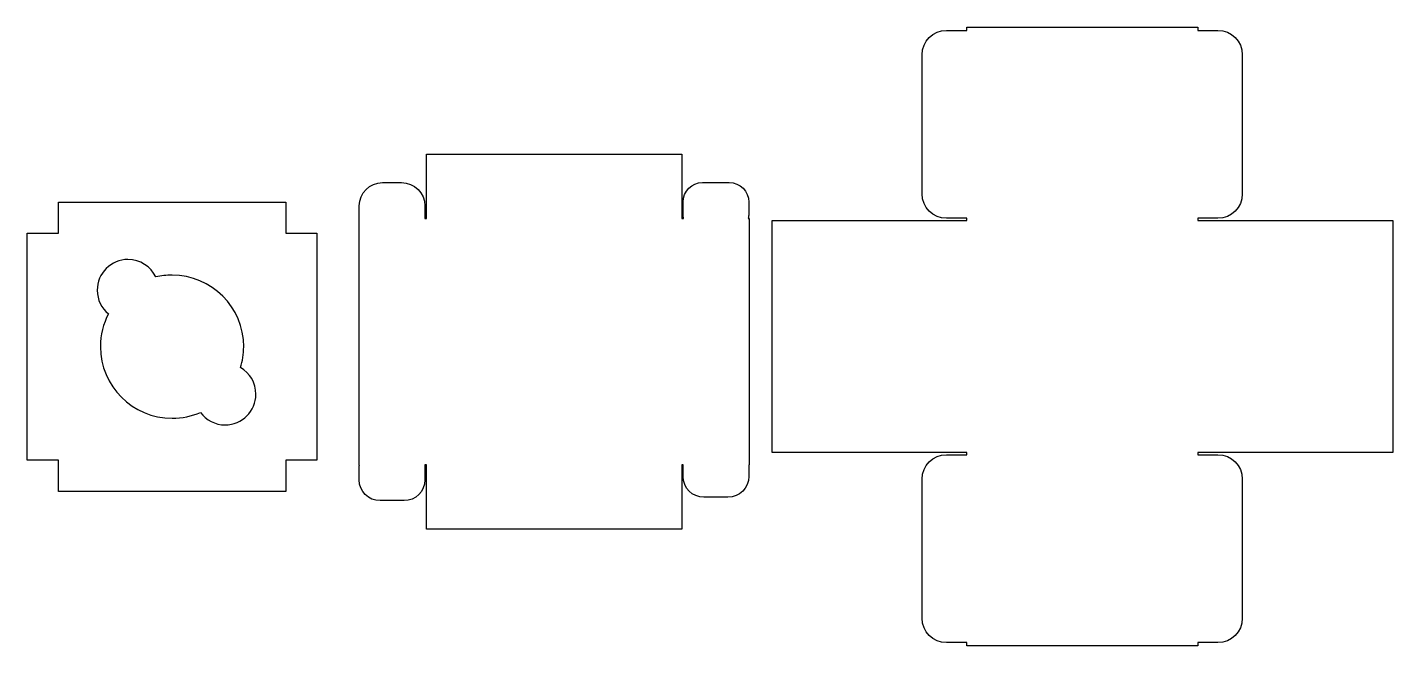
# Model space of a CAD drawing. Header units: centimetres. Extents: x -47.4 to 13.1, y -13.5 to 13.9.
import ezdxf

# ---------------------------------------------------------------- set-up
doc = ezdxf.new("R2010")
doc.units = ezdxf.units.CM
doc.header["$MEASUREMENT"] = 0
doc.layers.add('Layer 1', color=7, linetype='Continuous')

msp = doc.modelspace()

# ---------------------------------------------------------------- linework, layer by layer
at = {"layer": 'Layer 1'}
for points, knots in [([(-5.7616, 13.93097), (-5.7616, 13.93097), (-5.7616, 13.79289), (-5.7616, 13.79289), (-5.7616, 13.79289), (-5.7616, 13.79289), (-6.66284, 13.79289), (-6.66284, 13.79289), (-6.66284, 13.79289), (-7.26308, 13.79289), (-7.74598, 13.30999), (-7.74598, 12.70975), (-7.74598, 12.70975), (-7.74598, 12.70975), (-7.74598, 6.54248), (-7.74598, 6.54248), (-7.74598, 6.54248), (-7.74598, 5.94224), (-7.26308, 5.45852), (-6.66284, 5.45852), (-6.66284, 5.45852), (-6.66284, 5.45852), (-5.7616, 5.45852), (-5.7616, 5.45852), (-5.7616, 5.45852), (-5.7616, 5.45852), (-5.7616, 5.35268), (-5.7616, 5.35268), (-5.7616, 5.35268), (-5.7616, 5.35268), (-14.39198, 5.35268), (-14.39198, 5.35268), (-14.39198, 5.35268), (-14.39198, 5.35268), (-14.39198, -4.92638), (-14.39198, -4.92638), (-14.39198, -4.92638), (-14.39198, -4.92638), (-5.7616, -4.92638), (-5.7616, -4.92638), (-5.7616, -4.92638), (-5.7616, -4.92638), (-5.7616, -5.03221), (-5.7616, -5.03221), (-5.7616, -5.03221), (-5.7616, -5.03221), (-6.66284, -5.03221), (-6.66284, -5.03221), (-6.66284, -5.03221), (-7.26308, -5.03221), (-7.74598, -5.51511), (-7.74598, -6.11535), (-7.74598, -6.11535), (-7.74598, -6.11535), (-7.74598, -12.28262), (-7.74598, -12.28262), (-7.74598, -12.28262), (-7.74598, -12.88286), (-7.26308, -13.36658), (-6.66284, -13.36658), (-6.66284, -13.36658), (-6.66284, -13.36658), (-5.7616, -13.36658), (-5.7616, -13.36658), (-5.7616, -13.36658), (-5.7616, -13.36658), (-5.7616, -13.50384), (-5.7616, -13.50384), (-5.7616, -13.50384), (-5.7616, -13.50384), (4.48025, -13.50384), (4.48025, -13.50384), (4.48025, -13.50384), (4.48025, -13.50384), (4.48025, -13.36658), (4.48025, -13.36658), (4.48025, -13.36658), (4.48025, -13.36658), (5.36247, -13.36658), (5.36247, -13.36658), (5.36247, -13.36658), (5.96271, -13.36658), (6.44561, -12.88286), (6.44561, -12.28262), (6.44561, -12.28262), (6.44561, -12.28262), (6.44561, -6.11535), (6.44561, -6.11535), (6.44561, -6.11535), (6.44561, -5.51511), (5.96271, -5.03221), (5.36247, -5.03221), (5.36247, -5.03221), (5.36247, -5.03221), (4.48025, -5.03221), (4.48025, -5.03221), (4.48025, -5.03221), (4.48025, -5.03221), (4.48025, -4.92638), (4.48025, -4.92638), (4.48025, -4.92638), (4.48025, -4.92638), (13.11145, -4.92638), (13.11145, -4.92638), (13.11145, -4.92638), (13.11145, -4.92638), (13.11145, 5.35268), (13.11145, 5.35268), (13.11145, 5.35268), (13.11145, 5.35268), (4.48025, 5.35268), (4.48025, 5.35268), (4.48025, 5.35268), (4.48025, 5.35268), (4.48025, 5.45852), (4.48025, 5.45852), (4.48025, 5.45852), (4.48025, 5.45852), (5.36247, 5.45852), (5.36247, 5.45852), (5.36247, 5.45852), (5.96271, 5.45852), (6.44561, 5.94224), (6.44561, 6.54248), (6.44561, 6.54248), (6.44561, 6.54248), (6.44561, 12.70975), (6.44561, 12.70975), (6.44561, 12.70975), (6.44561, 13.30999), (5.96271, 13.79289), (5.36247, 13.79289), (5.36247, 13.79289), (5.36247, 13.79289), (4.48025, 13.79289), (4.48025, 13.79289), (4.48025, 13.79289), (4.48025, 13.79289), (4.48025, 13.93097), (4.48025, 13.93097), (4.48025, 13.93097), (4.48025, 13.93097), (-5.7616, 13.93097), (-5.7616, 13.93097)], [0, 0, 0, 0, 0.02702703, 0.02702703, 0.02702703, 0.02702703, 0.05405405, 0.05405405, 0.05405405, 0.05405405, 0.08108108, 0.08108108, 0.08108108, 0.08108108, 0.10810811, 0.10810811, 0.10810811, 0.10810811, 0.13513514, 0.13513514, 0.13513514, 0.13513514, 0.16216216, 0.16216216, 0.16216216, 0.16216216, 0.18918919, 0.18918919, 0.18918919, 0.18918919, 0.21621622, 0.21621622, 0.21621622, 0.21621622, 0.24324324, 0.24324324, 0.24324324, 0.24324324, 0.27027027, 0.27027027, 0.27027027, 0.27027027, 0.2972973, 0.2972973, 0.2972973, 0.2972973, 0.32432432, 0.32432432, 0.32432432, 0.32432432, 0.35135135, 0.35135135, 0.35135135, 0.35135135, 0.37837838, 0.37837838, 0.37837838, 0.37837838, 0.40540541, 0.40540541, 0.40540541, 0.40540541, 0.43243243, 0.43243243, 0.43243243, 0.43243243, 0.45945946, 0.45945946, 0.45945946, 0.45945946, 0.48648649, 0.48648649, 0.48648649, 0.48648649, 0.51351351, 0.51351351, 0.51351351, 0.51351351, 0.54054054, 0.54054054, 0.54054054, 0.54054054, 0.56756757, 0.56756757, 0.56756757, 0.56756757, 0.59459459, 0.59459459, 0.59459459, 0.59459459, 0.62162162, 0.62162162, 0.62162162, 0.62162162, 0.64864865, 0.64864865, 0.64864865, 0.64864865, 0.67567568, 0.67567568, 0.67567568, 0.67567568, 0.7027027, 0.7027027, 0.7027027, 0.7027027, 0.72972973, 0.72972973, 0.72972973, 0.72972973, 0.75675676, 0.75675676, 0.75675676, 0.75675676, 0.78378378, 0.78378378, 0.78378378, 0.78378378, 0.81081081, 0.81081081, 0.81081081, 0.81081081, 0.83783784, 0.83783784, 0.83783784, 0.83783784, 0.86486486, 0.86486486, 0.86486486, 0.86486486, 0.89189189, 0.89189189, 0.89189189, 0.89189189, 0.91891892, 0.91891892, 0.91891892, 0.91891892, 0.94594595, 0.94594595, 0.94594595, 0.94594595, 1, 1, 1, 1]), ([(-29.7165, 8.30755), (-29.7165, 8.30755), (-29.7165, 5.45502), (-29.7165, 5.45502), (-29.7165, 5.45502), (-29.7165, 5.45502), (-29.78264, 5.45502), (-29.78264, 5.45502), (-29.78264, 5.45502), (-29.78264, 5.45502), (-29.78264, 6.00568), (-29.78264, 6.00568), (-29.78264, 6.00568), (-29.78264, 6.58003), (-30.24513, 7.04252), (-30.81948, 7.04252), (-30.81948, 7.04252), (-30.81948, 7.04252), (-31.65622, 7.04252), (-31.65622, 7.04252), (-31.65622, 7.04252), (-32.23057, 7.04252), (-32.69306, 6.58003), (-32.69306, 6.00568), (-32.69306, 6.00568), (-32.69306, 6.00568), (-32.69306, 5.45502), (-32.69306, 5.45502), (-32.69306, 5.45502), (-32.69306, 5.45502), (-32.69802, 5.45502), (-32.69802, 5.45502), (-32.69802, 5.45502), (-32.69802, 5.45502), (-32.69802, -5.48054), (-32.69802, -5.48054), (-32.69802, -5.48054), (-32.69802, -5.48054), (-32.68893, -5.48054), (-32.68893, -5.48054), (-32.68893, -5.48054), (-32.69174, -5.51), (-32.69306, -5.53962), (-32.69306, -5.56984), (-32.69306, -5.56984), (-32.69306, -5.56984), (-32.69306, -6.14614), (-32.69306, -6.14614), (-32.69306, -6.14614), (-32.69306, -6.65667), (-32.28169, -7.06805), (-31.77115, -7.06805), (-31.77115, -7.06805), (-31.77115, -7.06805), (-30.70455, -7.06805), (-30.70455, -7.06805), (-30.70455, -7.06805), (-30.19402, -7.06805), (-29.78264, -6.65667), (-29.78264, -6.14614), (-29.78264, -6.14614), (-29.78264, -6.14614), (-29.78264, -5.56984), (-29.78264, -5.56984), (-29.78264, -5.56984), (-29.78264, -5.53962), (-29.78396, -5.51), (-29.78678, -5.48054), (-29.78678, -5.48054), (-29.78678, -5.48054), (-29.7165, -5.48054), (-29.7165, -5.48054), (-29.7165, -5.48054), (-29.7165, -5.48054), (-29.7165, -8.33226), (-29.7165, -8.33226), (-29.7165, -8.33226), (-29.7165, -8.33226), (-18.39481, -8.33226), (-18.39481, -8.33226), (-18.39481, -8.33226), (-18.39481, -8.33226), (-18.39481, -5.48054), (-18.39481, -5.48054), (-18.39481, -5.48054), (-18.39481, -5.48054), (-18.33941, -5.48054), (-18.33941, -5.48054), (-18.33941, -5.48054), (-18.33941, -5.48054), (-18.33941, -5.99483), (-18.33941, -5.99483), (-18.33941, -5.99483), (-18.33941, -6.50536), (-17.92804, -6.91674), (-17.41751, -6.91674), (-17.41751, -6.91674), (-17.41751, -6.91674), (-16.3509, -6.91674), (-16.3509, -6.91674), (-16.3509, -6.91674), (-15.84037, -6.91674), (-15.429, -6.50536), (-15.429, -5.99483), (-15.429, -5.99483), (-15.429, -5.99483), (-15.429, -5.48054), (-15.429, -5.48054), (-15.429, -5.48054), (-15.429, -5.48054), (-15.41329, -5.48054), (-15.41329, -5.48054), (-15.41329, -5.48054), (-15.41329, -5.48054), (-15.41329, 5.45502), (-15.41329, 5.45502), (-15.41329, 5.45502), (-15.41329, 5.45502), (-15.44884, 5.45502), (-15.44884, 5.45502), (-15.44884, 5.45502), (-15.43612, 5.51419), (-15.429, 5.57549), (-15.429, 5.63857), (-15.429, 5.63857), (-15.429, 5.63857), (-15.429, 6.17849), (-15.429, 6.17849), (-15.429, 6.17849), (-15.429, 6.65711), (-15.8144, 7.04252), (-16.29303, 7.04252), (-16.29303, 7.04252), (-16.29303, 7.04252), (-17.47538, 7.04252), (-17.47538, 7.04252), (-17.47538, 7.04252), (-17.95401, 7.04252), (-18.33941, 6.65711), (-18.33941, 6.17849), (-18.33941, 6.17849), (-18.33941, 6.17849), (-18.33941, 5.63857), (-18.33941, 5.63857), (-18.33941, 5.63857), (-18.33941, 5.57549), (-18.33229, 5.51419), (-18.31957, 5.45502), (-18.31957, 5.45502), (-18.31957, 5.45502), (-18.39481, 5.45502), (-18.39481, 5.45502), (-18.39481, 5.45502), (-18.39481, 5.45502), (-18.39481, 8.30755), (-18.39481, 8.30755), (-18.39481, 8.30755), (-18.39481, 8.30755), (-29.7165, 8.30755), (-29.7165, 8.30755)], [0, 0, 0, 0, 0.02439024, 0.02439024, 0.02439024, 0.02439024, 0.04878049, 0.04878049, 0.04878049, 0.04878049, 0.07317073, 0.07317073, 0.07317073, 0.07317073, 0.09756098, 0.09756098, 0.09756098, 0.09756098, 0.12195122, 0.12195122, 0.12195122, 0.12195122, 0.14634146, 0.14634146, 0.14634146, 0.14634146, 0.17073171, 0.17073171, 0.17073171, 0.17073171, 0.19512195, 0.19512195, 0.19512195, 0.19512195, 0.2195122, 0.2195122, 0.2195122, 0.2195122, 0.24390244, 0.24390244, 0.24390244, 0.24390244, 0.26829268, 0.26829268, 0.26829268, 0.26829268, 0.29268293, 0.29268293, 0.29268293, 0.29268293, 0.31707317, 0.31707317, 0.31707317, 0.31707317, 0.34146341, 0.34146341, 0.34146341, 0.34146341, 0.36585366, 0.36585366, 0.36585366, 0.36585366, 0.3902439, 0.3902439, 0.3902439, 0.3902439, 0.41463415, 0.41463415, 0.41463415, 0.41463415, 0.43902439, 0.43902439, 0.43902439, 0.43902439, 0.46341463, 0.46341463, 0.46341463, 0.46341463, 0.48780488, 0.48780488, 0.48780488, 0.48780488, 0.51219512, 0.51219512, 0.51219512, 0.51219512, 0.53658537, 0.53658537, 0.53658537, 0.53658537, 0.56097561, 0.56097561, 0.56097561, 0.56097561, 0.58536585, 0.58536585, 0.58536585, 0.58536585, 0.6097561, 0.6097561, 0.6097561, 0.6097561, 0.63414634, 0.63414634, 0.63414634, 0.63414634, 0.65853659, 0.65853659, 0.65853659, 0.65853659, 0.68292683, 0.68292683, 0.68292683, 0.68292683, 0.70731707, 0.70731707, 0.70731707, 0.70731707, 0.73170732, 0.73170732, 0.73170732, 0.73170732, 0.75609756, 0.75609756, 0.75609756, 0.75609756, 0.7804878, 0.7804878, 0.7804878, 0.7804878, 0.80487805, 0.80487805, 0.80487805, 0.80487805, 0.82926829, 0.82926829, 0.82926829, 0.82926829, 0.85365854, 0.85365854, 0.85365854, 0.85365854, 0.87804878, 0.87804878, 0.87804878, 0.87804878, 0.90243902, 0.90243902, 0.90243902, 0.90243902, 0.92682927, 0.92682927, 0.92682927, 0.92682927, 0.95121951, 0.95121951, 0.95121951, 0.95121951, 1, 1, 1, 1]), ([(-46.0293, 6.17701), (-46.0293, 6.17701), (-46.0293, 4.80118), (-46.0293, 4.80118), (-46.0293, 4.80118), (-46.0293, 4.80118), (-47.40513, 4.80118), (-47.40513, 4.80118), (-47.40513, 4.80118), (-47.40513, 4.80118), (-47.40513, -5.27945), (-47.40513, -5.27945), (-47.40513, -5.27945), (-47.40513, -5.27945), (-46.0293, -5.27945), (-46.0293, -5.27945), (-46.0293, -5.27945), (-46.0293, -5.27945), (-46.0293, -6.65528), (-46.0293, -6.65528), (-46.0293, -6.65528), (-46.0293, -6.65528), (-35.94868, -6.65528), (-35.94868, -6.65528), (-35.94868, -6.65528), (-35.94868, -6.65528), (-35.94868, -5.27945), (-35.94868, -5.27945), (-35.94868, -5.27945), (-35.94868, -5.27945), (-34.57284, -5.27945), (-34.57284, -5.27945), (-34.57284, -5.27945), (-34.57284, -5.27945), (-34.57284, 4.80118), (-34.57284, 4.80118), (-34.57284, 4.80118), (-34.57284, 4.80118), (-35.94868, 4.80118), (-35.94868, 4.80118), (-35.94868, 4.80118), (-35.94868, 4.80118), (-35.94868, 6.17701), (-35.94868, 6.17701), (-35.94868, 6.17701), (-35.94868, 6.17701), (-46.0293, 6.17701), (-46.0293, 6.17701)], [0, 0, 0, 0, 0.07692308, 0.07692308, 0.07692308, 0.07692308, 0.15384615, 0.15384615, 0.15384615, 0.15384615, 0.23076923, 0.23076923, 0.23076923, 0.23076923, 0.30769231, 0.30769231, 0.30769231, 0.30769231, 0.38461538, 0.38461538, 0.38461538, 0.38461538, 0.46153846, 0.46153846, 0.46153846, 0.46153846, 0.53846154, 0.53846154, 0.53846154, 0.53846154, 0.61538462, 0.61538462, 0.61538462, 0.61538462, 0.69230769, 0.69230769, 0.69230769, 0.69230769, 0.76923077, 0.76923077, 0.76923077, 0.76923077, 0.84615385, 0.84615385, 0.84615385, 0.84615385, 1, 1, 1, 1]), ([(-42.94277, 3.62957), (-42.40019, 3.62957), (-41.9316, 3.31254), (-41.71246, 2.85318), (-41.71246, 2.85318), (-41.48006, 2.9074), (-41.23783, 2.93586), (-40.98899, 2.93586), (-40.98899, 2.93586), (-39.23639, 2.93586), (-37.81399, 1.51346), (-37.81399, -0.23914), (-37.81399, -0.23914), (-37.81399, -0.56231), (-37.86302, -0.87379), (-37.9529, -1.16766), (-37.9529, -1.16766), (-37.54693, -1.40368), (-37.27325, -1.84277), (-37.27325, -2.34588), (-37.27325, -2.34588), (-37.27325, -3.09804), (-37.88369, -3.70849), (-38.63585, -3.70849), (-38.63585, -3.70849), (-39.08498, -3.70848), (-39.48394, -3.49086), (-39.73222, -3.15534), (-39.73222, -3.15534), (-40.11773, -3.32186), (-40.54258, -3.41414), (-40.98899, -3.41414), (-40.98899, -3.41414), (-42.74159, -3.41414), (-44.16399, -1.99174), (-44.16399, -0.23914), (-44.16399, -0.23914), (-44.16399, 0.28551), (-44.03657, 0.78073), (-43.81093, 1.2169), (-43.81093, 1.2169), (-44.11329, 1.46689), (-44.30538, 1.8443), (-44.30538, 2.26696), (-44.30538, 2.26696), (-44.30538, 3.01912), (-43.69493, 3.62957), (-42.94277, 3.62957)], [0, 0, 0, 0, 0.07692308, 0.07692308, 0.07692308, 0.07692308, 0.15384615, 0.15384615, 0.15384615, 0.15384615, 0.23076923, 0.23076923, 0.23076923, 0.23076923, 0.30769231, 0.30769231, 0.30769231, 0.30769231, 0.38461538, 0.38461538, 0.38461538, 0.38461538, 0.46153846, 0.46153846, 0.46153846, 0.46153846, 0.53846154, 0.53846154, 0.53846154, 0.53846154, 0.61538462, 0.61538462, 0.61538462, 0.61538462, 0.69230769, 0.69230769, 0.69230769, 0.69230769, 0.76923077, 0.76923077, 0.76923077, 0.76923077, 0.84615385, 0.84615385, 0.84615385, 0.84615385, 1, 1, 1, 1])]:
    msp.add_open_spline(points, degree=3, knots=knots, dxfattribs=at)

doc.saveas('drawing.dxf')
